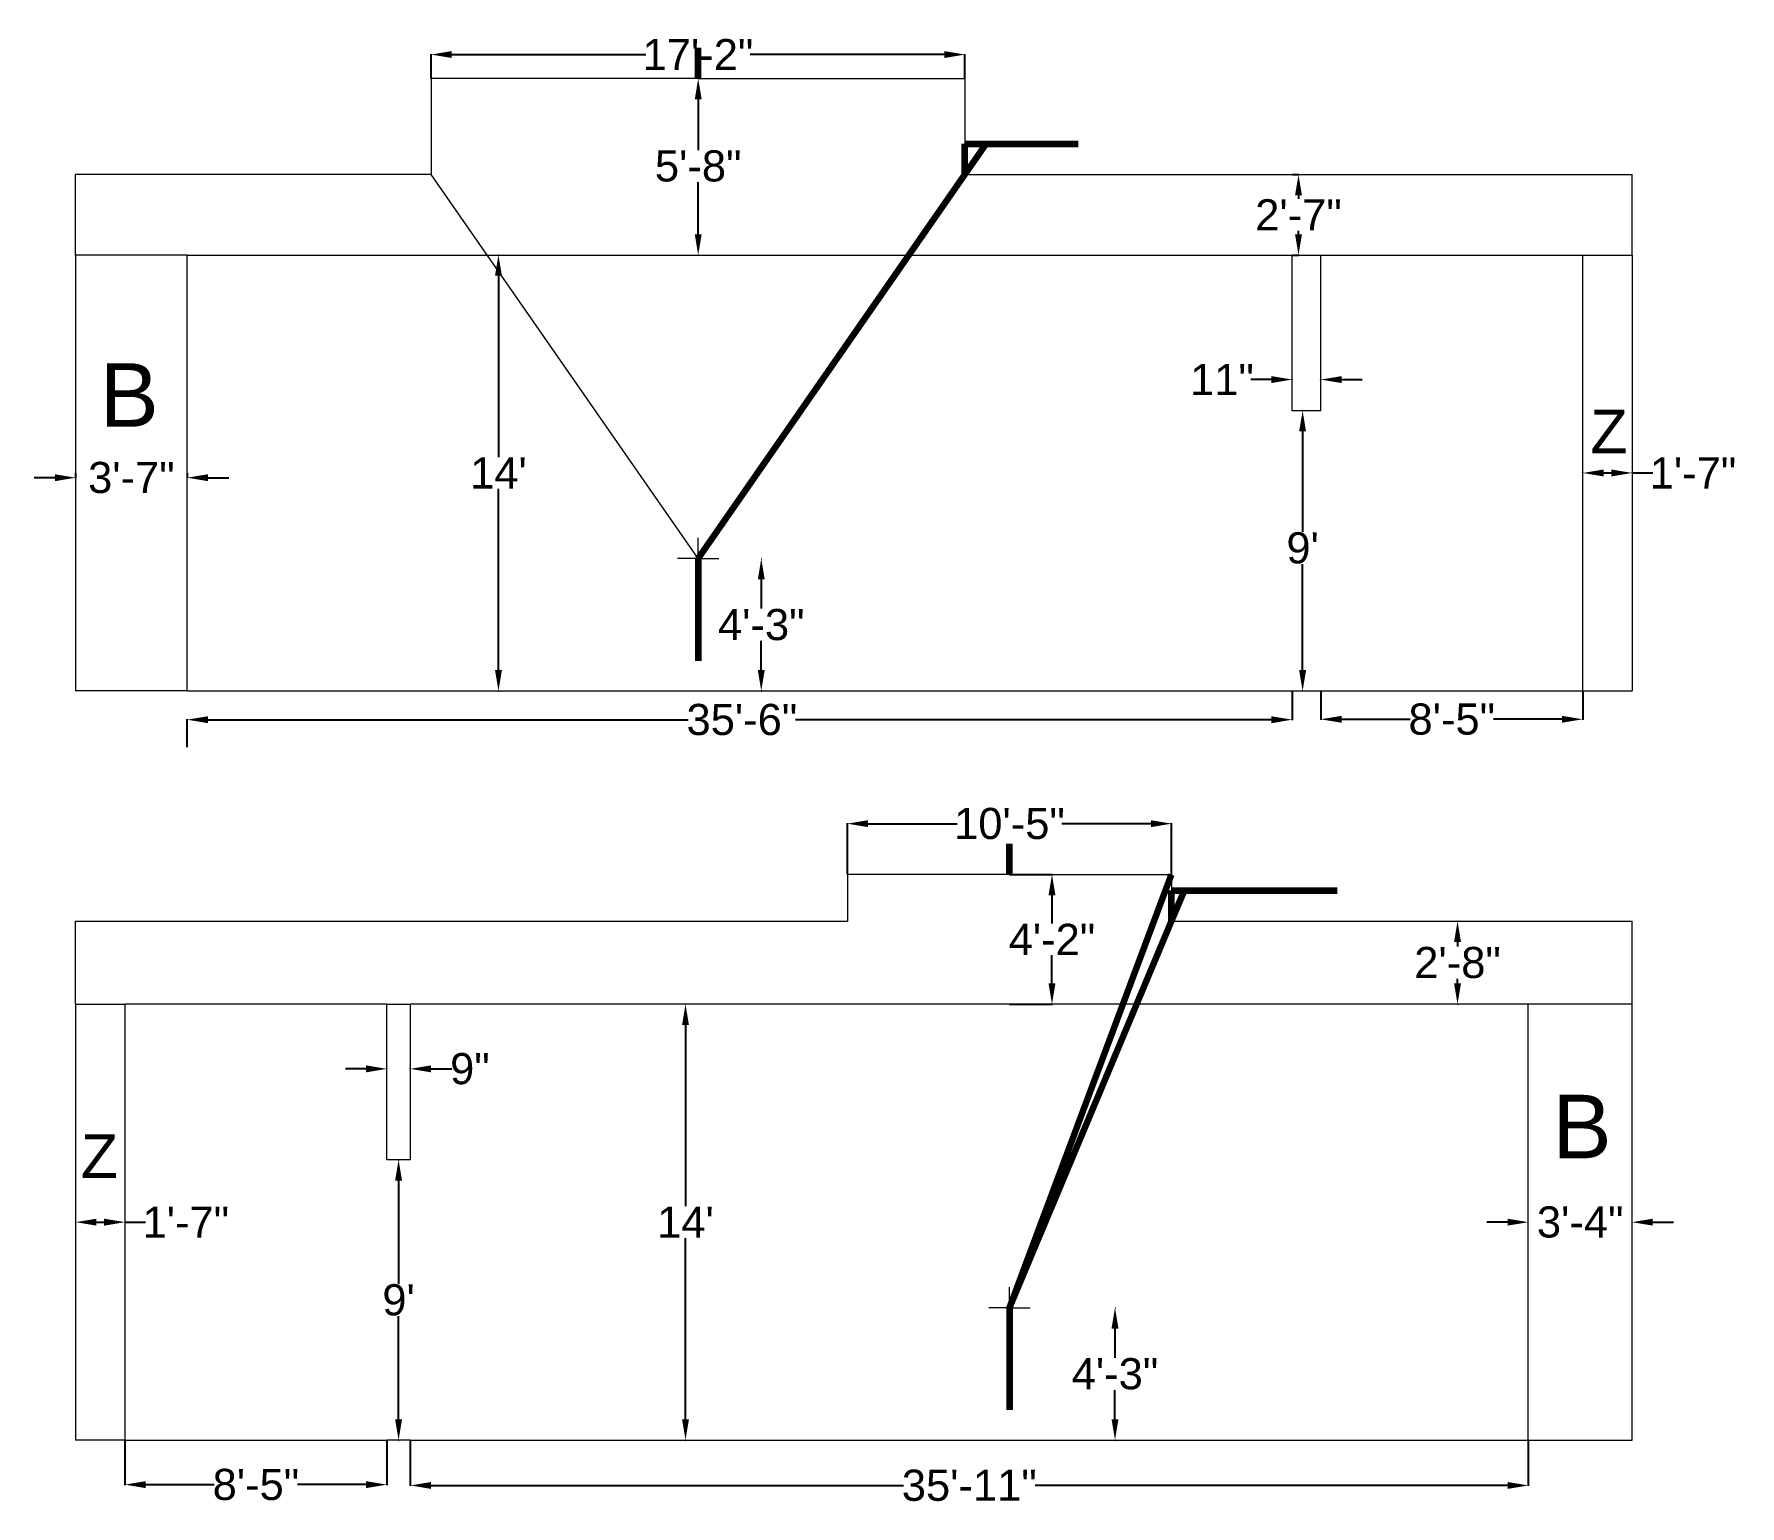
# Model space of a CAD drawing. Header units: inches. Extents: x 257 to 3416, y 137 to 2713.
# Drawn here: x 257 to 914, y 137 to 704 of the extents above; entities that cross this region are included whole.
import ezdxf

# ---------------------------------------------------------------- set-up
doc = ezdxf.new("R2010")
doc.units = ezdxf.units.IN
doc.header["$MEASUREMENT"] = 0
doc.header["$PDMODE"] = 2
for name, color, linetype in [('Isocenter', 170, 'Continuous'), ('Primary Width', 50, 'Continuous'), ('Trace_lines', 1, 'Continuous')]:
    doc.layers.add(name, color=color, linetype=linetype)
doc.layers.add('primary beam angle', color=220, linetype='Continuous', lineweight=5)
doc.styles.get("Standard").update_dxf_attribs({"font": 'arial.ttf'})
doc.dimstyles.get("Standard").update_dxf_attribs({"dimtxt": 12, "dimasz": 8, "dimexe": 0.18, "dimexo": 0.0625, "dimgap": 0.09, "dimtad": 0, "dimtih": 1, "dimtoh": 1, "dimdec": 1, "dimzin": 0, "dimdsep": 46, "dimlunit": 4, "dimtxsty": 'Standard', "dimcen": 0.09, "dimadec": 0, "dimazin": 0, "dimtfac": 1, "dimtdec": 1, "dimtofl": 0, "dimtmove": 0, "dimatfit": 3, "dimfxl": 1, "dimtolj": 1, "dimtzin": 0, "dimarcsym": 0})

# ---------------------------------------------------------------- blocks, each defined once
blk = doc.blocks.new('*D27')
at = {"layer": 'Defpoints', "color": 0, "lineweight": 100, "transparency": 16777216}
for p in [(752.81, 451.11), (853.81, 451.11), (853.81, 440.17)]:
    blk.add_point(p, dxfattribs=at)
at = {"layer": 'Isocenter', "color": 0, "lineweight": -2, "transparency": 16777216}
for p, q in [((752.81, 451.04), (752.81, 439.99)), ((853.81, 451.04), (853.81, 439.99)), ((760.81, 440.17), (787.26, 440.17)), ((845.81, 440.17), (819.36, 440.17))]:
    blk.add_line(p, q, dxfattribs=at)
at = {"layer": 'Isocenter', "color": 0, "lineweight": 100, "transparency": 16777216}
for points in [[(760.81, 441.5), (760.81, 438.84), (752.81, 440.17)], [(845.81, 441.5), (845.81, 438.84), (853.81, 440.17)]]:
    blk.add_solid(points, dxfattribs=at)
at = {"layer": 'Isocenter', "color": 0, "lineweight": 5, "transparency": 16777216, "insert": (803.31, 440.17), "char_height": 12, "attachment_point": 5}
blk.add_mtext('\\A1;8\'-5"', dxfattribs=at)
blk = doc.blocks.new('*D28')
at = {"layer": 'Defpoints', "color": 0, "lineweight": 100, "transparency": 16777216}
for p in [(745.81, 559.11), (745.81, 451.11), (745.81, 451.11)]:
    blk.add_point(p, dxfattribs=at)
at = {"layer": 'Isocenter', "color": 0, "lineweight": -2, "transparency": 16777216}
for p, q in [((745.74, 559.11), (745.63, 559.11)), ((745.81, 551.11), (745.81, 512.4)), ((745.81, 459.11), (745.81, 499.97)), ((745.74, 451.11), (745.63, 451.11))]:
    blk.add_line(p, q, dxfattribs=at)
at = {"layer": 'Isocenter', "color": 0, "lineweight": 100, "transparency": 16777216}
for points in [[(744.47, 551.11), (747.14, 551.11), (745.81, 559.11)], [(744.47, 459.11), (747.14, 459.11), (745.81, 451.11)]]:
    blk.add_solid(points, dxfattribs=at)
at = {"layer": 'Isocenter', "color": 0, "lineweight": 5, "transparency": 16777216, "insert": (745.81, 506.18), "char_height": 12, "attachment_point": 5}
blk.add_mtext("\\A1;9'", dxfattribs=at)
blk = doc.blocks.new('*D29')
at = {"layer": 'Defpoints', "color": 0, "lineweight": 100, "transparency": 16777216}
for p in [(537.12, 502.11), (537.12, 451.11), (537.12, 451.11)]:
    blk.add_point(p, dxfattribs=at)
at = {"layer": 'Isocenter', "color": 0, "lineweight": -2, "transparency": 16777216}
for p, q in [((537.18, 502.11), (537.3, 502.11)), ((537.12, 494.11), (537.12, 482.83)), ((537.12, 459.11), (537.12, 470.39)), ((537.18, 451.11), (537.3, 451.11))]:
    blk.add_line(p, q, dxfattribs=at)
at = {"layer": 'Isocenter', "color": 0, "lineweight": 100, "transparency": 16777216}
for points in [[(535.79, 494.11), (538.45, 494.11), (537.12, 502.11)], [(535.79, 459.11), (538.45, 459.11), (537.12, 451.11)]]:
    blk.add_solid(points, dxfattribs=at)
at = {"layer": 'Isocenter', "color": 0, "lineweight": 5, "transparency": 16777216, "insert": (537.12, 476.61), "char_height": 12, "attachment_point": 5}
blk.add_mtext('\\A1;4\'-3"', dxfattribs=at)
blk = doc.blocks.new('*D30')
at = {"layer": 'Defpoints', "color": 0, "lineweight": 100, "transparency": 16777216}
for p in [(512.81, 687.11), (512.81, 687.11), (512.81, 619.11)]:
    blk.add_point(p, dxfattribs=at)
at = {"layer": 'Isocenter', "color": 0, "lineweight": -2, "transparency": 16777216}
for p, q in [((512.75, 687.11), (512.63, 687.11)), ((512.81, 679.11), (512.81, 659.59)), ((512.81, 627.11), (512.81, 647.16)), ((512.75, 619.11), (512.63, 619.11))]:
    blk.add_line(p, q, dxfattribs=at)
at = {"layer": 'Isocenter', "color": 0, "lineweight": 100, "transparency": 16777216}
for points in [[(511.48, 679.11), (514.15, 679.11), (512.81, 687.11)], [(511.48, 627.11), (514.15, 627.11), (512.81, 619.11)]]:
    blk.add_solid(points, dxfattribs=at)
at = {"layer": 'Isocenter', "color": 0, "lineweight": 5, "transparency": 16777216, "insert": (512.81, 653.38), "char_height": 12, "attachment_point": 5}
blk.add_mtext('\\A1;5\'-8"', dxfattribs=at)
blk = doc.blocks.new('*D31')
at = {"layer": 'Defpoints', "color": 0, "lineweight": 100, "transparency": 16777216}
for p in [(741.81, 571.11), (741.81, 571.11), (752.81, 571.11)]:
    blk.add_point(p, dxfattribs=at)
at = {"layer": 'Isocenter', "color": 0, "lineweight": -2, "transparency": 16777216}
for p, q in [((733.81, 571.11), (725.81, 571.11)), ((741.81, 571.17), (741.81, 571.29)), ((752.81, 571.17), (752.81, 571.29)), ((760.81, 571.11), (768.81, 571.11))]:
    blk.add_line(p, q, dxfattribs=at)
at = {"layer": 'Isocenter', "color": 0, "lineweight": 100, "transparency": 16777216}
for points in [[(733.81, 572.44), (733.81, 569.77), (741.81, 571.11)], [(760.81, 572.44), (760.81, 569.77), (752.81, 571.11)]]:
    blk.add_solid(points, dxfattribs=at)
at = {"layer": 'Isocenter', "color": 0, "lineweight": 5, "transparency": 16777216, "insert": (714.73, 571.11), "char_height": 12, "attachment_point": 5}
blk.add_mtext('\\A1;11"', dxfattribs=at)
blk = doc.blocks.new('*D32')
at = {"layer": 'Defpoints', "color": 0, "lineweight": 100, "transparency": 16777216}
for p in [(272.81, 535.11), (272.81, 533.29), (315.81, 535.11)]:
    blk.add_point(p, dxfattribs=at)
at = {"layer": 'Isocenter', "color": 0, "lineweight": -2, "transparency": 16777216}
for p, q in [((264.81, 533.29), (256.81, 533.29)), ((272.81, 535.04), (272.81, 533.11)), ((315.81, 535.04), (315.81, 533.11)), ((323.81, 533.29), (331.81, 533.29))]:
    blk.add_line(p, q, dxfattribs=at)
at = {"layer": 'Isocenter', "color": 0, "lineweight": 100, "transparency": 16777216}
for points in [[(264.81, 534.62), (264.81, 531.95), (272.81, 533.29)], [(323.81, 534.62), (323.81, 531.95), (315.81, 533.29)]]:
    blk.add_solid(points, dxfattribs=at)
at = {"layer": 'Isocenter', "color": 0, "lineweight": 5, "transparency": 16777216, "insert": (294.31, 533.29), "char_height": 12, "attachment_point": 5}
blk.add_mtext('\\A1;3\'-7"', dxfattribs=at)
blk = doc.blocks.new('*D44')
at = {"layer": 'Defpoints', "color": 0, "lineweight": 100, "transparency": 16777216}
for p in [(741.81, 650.11), (744.22, 650.11), (741.81, 619.11)]:
    blk.add_point(p, dxfattribs=at)
at = {"layer": 'Isocenter', "color": 0, "lineweight": -2, "transparency": 16777216}
for p, q in [((741.87, 650.11), (744.4, 650.11)), ((744.22, 642.11), (744.22, 640.72)), ((744.22, 627.11), (744.22, 628.49)), ((741.87, 619.11), (744.4, 619.11))]:
    blk.add_line(p, q, dxfattribs=at)
at = {"layer": 'Isocenter', "color": 0, "lineweight": 100, "transparency": 16777216}
for points in [[(742.89, 642.11), (745.56, 642.11), (744.22, 650.11)], [(742.89, 627.11), (745.56, 627.11), (744.22, 619.11)]]:
    blk.add_solid(points, dxfattribs=at)
at = {"layer": 'Isocenter', "color": 0, "lineweight": 5, "transparency": 16777216, "insert": (744.22, 634.61), "char_height": 12, "attachment_point": 5}
blk.add_mtext('\\A1;2\'-7"', dxfattribs=at)
blk = doc.blocks.new('*D45')
at = {"layer": 'Defpoints', "color": 0, "lineweight": 100, "transparency": 16777216}
for p in [(615.63, 696.38), (409.81, 687.11), (615.63, 687.11)]:
    blk.add_point(p, dxfattribs=at)
at = {"layer": 'Isocenter', "color": 0, "lineweight": -2, "transparency": 16777216}
for p, q in [((409.81, 687.17), (409.81, 696.56)), ((417.81, 696.38), (492.59, 696.38)), ((607.63, 696.38), (532.86, 696.38)), ((615.63, 687.17), (615.63, 696.56))]:
    blk.add_line(p, q, dxfattribs=at)
at = {"layer": 'Isocenter', "color": 0, "lineweight": 100, "transparency": 16777216}
for points in [[(417.81, 697.72), (417.81, 695.05), (409.81, 696.38)], [(607.63, 697.72), (607.63, 695.05), (615.63, 696.38)]]:
    blk.add_solid(points, dxfattribs=at)
at = {"layer": 'Isocenter', "color": 0, "lineweight": 5, "transparency": 16777216, "insert": (512.72, 696.38), "char_height": 12, "attachment_point": 5}
blk.add_mtext('\\A1;17\'-2"', dxfattribs=at)
blk = doc.blocks.new('*D46')
at = {"layer": 'Defpoints', "color": 0, "lineweight": 100, "transparency": 16777216}
for p in [(695.31, 399.93), (570.31, 380.34), (695.31, 380.34)]:
    blk.add_point(p, dxfattribs=at)
at = {"layer": 'Isocenter', "color": 0, "lineweight": -2, "transparency": 16777216}
for p, q in [((570.31, 380.41), (570.31, 400.11)), ((578.31, 399.93), (612.68, 399.93)), ((687.31, 399.93), (652.95, 399.93)), ((695.31, 380.41), (695.31, 400.11))]:
    blk.add_line(p, q, dxfattribs=at)
at = {"layer": 'Isocenter', "color": 0, "lineweight": 100, "transparency": 16777216}
for points in [[(578.31, 401.27), (578.31, 398.6), (570.31, 399.93)], [(687.31, 401.27), (687.31, 398.6), (695.31, 399.93)]]:
    blk.add_solid(points, dxfattribs=at)
at = {"layer": 'Isocenter', "color": 0, "lineweight": 5, "transparency": 16777216, "insert": (632.81, 399.93), "char_height": 12, "attachment_point": 5}
blk.add_mtext('\\A1;10\'-5"', dxfattribs=at)
blk = doc.blocks.new('*D47')
at = {"layer": 'Defpoints', "color": 0, "lineweight": 100, "transparency": 16777216}
for p in [(397.31, 270.34), (397.31, 162.34), (397.31, 162.34)]:
    blk.add_point(p, dxfattribs=at)
at = {"layer": 'Isocenter', "color": 0, "lineweight": -2, "transparency": 16777216}
for p, q in [((397.37, 270.34), (397.49, 270.34)), ((397.31, 262.34), (397.31, 222.56)), ((397.31, 170.34), (397.31, 210.13)), ((397.37, 162.34), (397.49, 162.34))]:
    blk.add_line(p, q, dxfattribs=at)
at = {"layer": 'Isocenter', "color": 0, "lineweight": 100, "transparency": 16777216}
for points in [[(395.98, 262.34), (398.65, 262.34), (397.31, 270.34)], [(395.98, 170.34), (398.65, 170.34), (397.31, 162.34)]]:
    blk.add_solid(points, dxfattribs=at)
at = {"layer": 'Isocenter', "color": 0, "lineweight": 5, "transparency": 16777216, "insert": (397.31, 216.34), "char_height": 12, "attachment_point": 5}
blk.add_mtext("\\A1;9'", dxfattribs=at)
blk = doc.blocks.new('*D48')
at = {"layer": 'Defpoints', "color": 0, "lineweight": 100, "transparency": 16777216}
for p in [(272.81, 246.34), (291.81, 246.34), (291.81, 246.34)]:
    blk.add_point(p, dxfattribs=at)
at = {"layer": 'Isocenter', "color": 0, "lineweight": -2, "transparency": 16777216}
for p, q in [((272.81, 246.41), (272.81, 246.52)), ((280.81, 246.34), (283.81, 246.34)), ((291.81, 246.41), (291.81, 246.52)), ((291.81, 246.34), (299.81, 246.34))]:
    blk.add_line(p, q, dxfattribs=at)
at = {"layer": 'Isocenter', "color": 0, "lineweight": 100, "transparency": 16777216}
for points in [[(280.81, 247.68), (280.81, 245.01), (272.81, 246.34)], [(283.81, 247.68), (283.81, 245.01), (291.81, 246.34)]]:
    blk.add_solid(points, dxfattribs=at)
at = {"layer": 'Isocenter', "color": 0, "lineweight": 5, "transparency": 16777216, "insert": (315.29, 246.34), "char_height": 12, "attachment_point": 5}
blk.add_mtext('\\A1;1\'-7"', dxfattribs=at)
blk = doc.blocks.new('*D49')
at = {"layer": 'Defpoints', "color": 0, "lineweight": 100, "transparency": 16777216}
for p in [(392.81, 305.43), (401.81, 305.43), (401.81, 305.43)]:
    blk.add_point(p, dxfattribs=at)
at = {"layer": 'Isocenter', "color": 0, "lineweight": -2, "transparency": 16777216}
for p, q in [((384.81, 305.43), (376.81, 305.43)), ((392.81, 305.49), (392.81, 305.61)), ((401.81, 305.49), (401.81, 305.61)), ((409.81, 305.43), (417.81, 305.43))]:
    blk.add_line(p, q, dxfattribs=at)
at = {"layer": 'Isocenter', "color": 0, "lineweight": 100, "transparency": 16777216}
for points in [[(384.81, 306.77), (384.81, 304.1), (392.81, 305.43)], [(409.81, 306.77), (409.81, 304.1), (401.81, 305.43)]]:
    blk.add_solid(points, dxfattribs=at)
at = {"layer": 'Isocenter', "color": 0, "lineweight": 5, "transparency": 16777216, "insert": (424.8, 305.43), "char_height": 12, "attachment_point": 5}
blk.add_mtext('\\A1;9"', dxfattribs=at)
blk = doc.blocks.new('*D50')
at = {"layer": 'Defpoints', "color": 0, "lineweight": 100, "transparency": 16777216}
for p in [(832.81, 246.34), (872.81, 246.34), (872.81, 246.34)]:
    blk.add_point(p, dxfattribs=at)
at = {"layer": 'Isocenter', "color": 0, "lineweight": -2, "transparency": 16777216}
for p, q in [((824.81, 246.34), (816.81, 246.34)), ((832.81, 246.41), (832.81, 246.52)), ((872.81, 246.41), (872.81, 246.52)), ((880.81, 246.34), (888.81, 246.34))]:
    blk.add_line(p, q, dxfattribs=at)
at = {"layer": 'Isocenter', "color": 0, "lineweight": 100, "transparency": 16777216}
for points in [[(824.81, 247.68), (824.81, 245.01), (832.81, 246.34)], [(880.81, 247.68), (880.81, 245.01), (872.81, 246.34)]]:
    blk.add_solid(points, dxfattribs=at)
at = {"layer": 'Isocenter', "color": 0, "lineweight": 5, "transparency": 16777216, "insert": (852.81, 246.34), "char_height": 12, "attachment_point": 5}
blk.add_mtext('\\A1;3\'-4"', dxfattribs=at)
blk = doc.blocks.new('*D51')
at = {"layer": 'Defpoints', "color": 0, "lineweight": 100, "transparency": 16777216}
for p in [(673.48, 213.34), (673.48, 162.34), (673.48, 162.34)]:
    blk.add_point(p, dxfattribs=at)
at = {"layer": 'Isocenter', "color": 0, "lineweight": -2, "transparency": 16777216}
for p, q in [((673.54, 213.34), (673.66, 213.34)), ((673.48, 205.34), (673.48, 194.07)), ((673.48, 170.34), (673.48, 181.62)), ((673.54, 162.34), (673.66, 162.34))]:
    blk.add_line(p, q, dxfattribs=at)
at = {"layer": 'Isocenter', "color": 0, "lineweight": 100, "transparency": 16777216}
for points in [[(672.15, 205.34), (674.82, 205.34), (673.48, 213.34)], [(672.15, 170.34), (674.82, 170.34), (673.48, 162.34)]]:
    blk.add_solid(points, dxfattribs=at)
at = {"layer": 'Isocenter', "color": 0, "lineweight": 5, "transparency": 16777216, "insert": (673.48, 187.84), "char_height": 12, "attachment_point": 5}
blk.add_mtext('\\A1;4\'-3"', dxfattribs=at)
blk = doc.blocks.new('*D52')
at = {"layer": 'Defpoints', "color": 0, "lineweight": 100, "transparency": 16777216}
for p in [(507.91, 330.34), (507.91, 162.34), (507.91, 162.34)]:
    blk.add_point(p, dxfattribs=at)
at = {"layer": 'Isocenter', "color": 0, "lineweight": -2, "transparency": 16777216}
for p, q in [((507.97, 330.34), (508.09, 330.34)), ((507.91, 322.34), (507.91, 252.46)), ((507.91, 170.34), (507.91, 240.23)), ((507.97, 162.34), (508.09, 162.34))]:
    blk.add_line(p, q, dxfattribs=at)
at = {"layer": 'Isocenter', "color": 0, "lineweight": 100, "transparency": 16777216}
for points in [[(506.58, 322.34), (509.24, 322.34), (507.91, 330.34)], [(506.58, 170.34), (509.24, 170.34), (507.91, 162.34)]]:
    blk.add_solid(points, dxfattribs=at)
at = {"layer": 'Isocenter', "color": 0, "lineweight": 5, "transparency": 16777216, "insert": (507.91, 246.34), "char_height": 12, "attachment_point": 5}
blk.add_mtext("\\A1;14'", dxfattribs=at)
blk = doc.blocks.new('*D53')
at = {"layer": 'Defpoints', "color": 0, "lineweight": 100, "transparency": 16777216}
for p in [(435.81, 619.11), (435.81, 451.11), (435.81, 451.11)]:
    blk.add_point(p, dxfattribs=at)
at = {"layer": 'Isocenter', "color": 0, "lineweight": -2, "transparency": 16777216}
for p, q in [((435.87, 619.11), (435.99, 619.11)), ((435.81, 611.11), (435.81, 541.22)), ((435.81, 459.11), (435.81, 528.99)), ((435.87, 451.11), (435.99, 451.11))]:
    blk.add_line(p, q, dxfattribs=at)
at = {"layer": 'Isocenter', "color": 0, "lineweight": 100, "transparency": 16777216}
for points in [[(434.48, 611.11), (437.15, 611.11), (435.81, 619.11)], [(434.48, 459.11), (437.15, 459.11), (435.81, 451.11)]]:
    blk.add_solid(points, dxfattribs=at)
at = {"layer": 'Isocenter', "color": 0, "lineweight": 5, "transparency": 16777216, "insert": (435.81, 535.11), "char_height": 12, "attachment_point": 5}
blk.add_mtext("\\A1;14'", dxfattribs=at)
blk = doc.blocks.new('*D54')
at = {"layer": 'Defpoints', "color": 0, "lineweight": 100, "transparency": 16777216}
for p in [(853.81, 535.11), (872.81, 535.11), (872.81, 535.11)]:
    blk.add_point(p, dxfattribs=at)
at = {"layer": 'Isocenter', "color": 0, "lineweight": -2, "transparency": 16777216}
for p, q in [((853.81, 535.17), (853.81, 535.29)), ((861.81, 535.11), (864.81, 535.11)), ((872.81, 535.17), (872.81, 535.29)), ((872.81, 535.11), (880.81, 535.11))]:
    blk.add_line(p, q, dxfattribs=at)
at = {"layer": 'Isocenter', "color": 0, "lineweight": 100, "transparency": 16777216}
for points in [[(861.81, 536.44), (861.81, 533.77), (853.81, 535.11)], [(864.81, 536.44), (864.81, 533.77), (872.81, 535.11)]]:
    blk.add_solid(points, dxfattribs=at)
at = {"layer": 'Isocenter', "color": 0, "lineweight": 5, "transparency": 16777216, "insert": (896.29, 535.11), "char_height": 12, "attachment_point": 5}
blk.add_mtext('\\A1;1\'-7"', dxfattribs=at)
blk = doc.blocks.new('*D68')
at = {"layer": 'Defpoints', "color": 0, "lineweight": 100, "transparency": 16777216}
for p in [(741.81, 451.11), (741.81, 440.01), (315.81, 429.42)]:
    blk.add_point(p, dxfattribs=at)
at = {"layer": 'Isocenter', "color": 0, "lineweight": -2, "transparency": 16777216}
for p, q in [((741.81, 451.04), (741.81, 439.83)), ((315.81, 429.48), (315.81, 440.19)), ((323.81, 440.01), (508.96, 440.01)), ((733.81, 440.01), (550.35, 440.01))]:
    blk.add_line(p, q, dxfattribs=at)
at = {"layer": 'Isocenter', "color": 0, "lineweight": 100, "transparency": 16777216}
for points in [[(323.81, 441.34), (323.81, 438.67), (315.81, 440.01)], [(733.81, 441.34), (733.81, 438.67), (741.81, 440.01)]]:
    blk.add_solid(points, dxfattribs=at)
at = {"layer": 'Isocenter', "color": 0, "lineweight": 5, "transparency": 16777216, "insert": (529.65, 440.01), "char_height": 12, "attachment_point": 5}
blk.add_mtext('\\A1;35\'-6"', dxfattribs=at)
blk = doc.blocks.new('*D69')
at = {"layer": 'Defpoints', "color": 0, "lineweight": 100, "transparency": 16777216}
for p in [(401.81, 162.34), (832.81, 162.34), (832.81, 144.86)]:
    blk.add_point(p, dxfattribs=at)
at = {"layer": 'Isocenter', "color": 0, "lineweight": -2, "transparency": 16777216}
for p, q in [((401.81, 162.28), (401.81, 144.68)), ((832.81, 162.28), (832.81, 144.68)), ((409.81, 144.86), (591.95, 144.86)), ((824.81, 144.86), (642.67, 144.86))]:
    blk.add_line(p, q, dxfattribs=at)
at = {"layer": 'Isocenter', "color": 0, "lineweight": 100, "transparency": 16777216}
for points in [[(409.81, 146.19), (409.81, 143.53), (401.81, 144.86)], [(824.81, 146.19), (824.81, 143.53), (832.81, 144.86)]]:
    blk.add_solid(points, dxfattribs=at)
at = {"layer": 'Isocenter', "color": 0, "lineweight": 5, "transparency": 16777216, "insert": (617.31, 144.86), "char_height": 12, "attachment_point": 5}
blk.add_mtext('\\A1;35\'-11"', dxfattribs=at)
blk = doc.blocks.new('*D70')
at = {"layer": 'Defpoints', "color": 0, "lineweight": 100, "transparency": 16777216}
for p in [(291.81, 162.34), (392.81, 162.34), (392.81, 145.17)]:
    blk.add_point(p, dxfattribs=at)
at = {"layer": 'Isocenter', "color": 0, "lineweight": -2, "transparency": 16777216}
for p, q in [((291.81, 162.28), (291.81, 144.99)), ((392.81, 162.28), (392.81, 144.99)), ((299.81, 145.17), (326.26, 145.17)), ((384.81, 145.17), (358.36, 145.17))]:
    blk.add_line(p, q, dxfattribs=at)
at = {"layer": 'Isocenter', "color": 0, "lineweight": 100, "transparency": 16777216}
for points in [[(299.81, 146.51), (299.81, 143.84), (291.81, 145.17)], [(384.81, 146.51), (384.81, 143.84), (392.81, 145.17)]]:
    blk.add_solid(points, dxfattribs=at)
at = {"layer": 'Isocenter', "color": 0, "lineweight": 5, "transparency": 16777216, "insert": (342.31, 145.17), "char_height": 12, "attachment_point": 5}
blk.add_mtext('\\A1;8\'-5"', dxfattribs=at)
blk = doc.blocks.new('*D156')
at = {"layer": 'Defpoints', "color": 0, "lineweight": 100, "transparency": 16777216}
for p in [(632.81, 380.34), (632.81, 330.34), (649.18, 330.34)]:
    blk.add_point(p, dxfattribs=at)
at = {"layer": 'Isocenter', "color": 0, "lineweight": -2, "transparency": 16777216}
for p, q in [((632.87, 380.34), (649.36, 380.34)), ((649.18, 372.34), (649.18, 361.46)), ((649.18, 338.34), (649.18, 349.23)), ((632.87, 330.34), (649.36, 330.34))]:
    blk.add_line(p, q, dxfattribs=at)
at = {"layer": 'Isocenter', "color": 0, "lineweight": 100, "transparency": 16777216}
for points in [[(647.85, 372.34), (650.52, 372.34), (649.18, 380.34)], [(647.85, 338.34), (650.52, 338.34), (649.18, 330.34)]]:
    blk.add_solid(points, dxfattribs=at)
at = {"layer": 'Isocenter', "color": 0, "lineweight": 5, "transparency": 16777216, "insert": (649.18, 355.34), "char_height": 12, "attachment_point": 5}
blk.add_mtext('\\A1;4\'-2"', dxfattribs=at)
blk = doc.blocks.new('*D159')
at = {"layer": 'Defpoints', "color": 0, "lineweight": 100, "transparency": 16777216}
for p in [(805.53, 362.34), (805.53, 362.34), (805.53, 330.34)]:
    blk.add_point(p, dxfattribs=at)
at = {"layer": 'Isocenter', "color": 0, "lineweight": -2, "transparency": 16777216}
for p, q in [((805.59, 362.34), (805.71, 362.34)), ((805.53, 354.34), (805.53, 352.56)), ((805.53, 338.34), (805.53, 340.13)), ((805.59, 330.34), (805.71, 330.34))]:
    blk.add_line(p, q, dxfattribs=at)
at = {"layer": 'Isocenter', "color": 0, "lineweight": 100, "transparency": 16777216}
for points in [[(804.19, 354.34), (806.86, 354.34), (805.53, 362.34)], [(804.19, 338.34), (806.86, 338.34), (805.53, 330.34)]]:
    blk.add_solid(points, dxfattribs=at)
at = {"layer": 'Isocenter', "color": 0, "lineweight": 100, "transparency": 16777216, "insert": (805.53, 346.34), "char_height": 12, "attachment_point": 5}
blk.add_mtext('\\A1;2\'-8"', dxfattribs=at)

msp = doc.modelspace()

# ---------------------------------------------------------------- linework, layer by layer
at = {"layer": 'primary beam angle', "lineweight": 5}
for p, q in [((512.8138, 502.106), (409.8138, 650.106)), ((512.8138, 502.106), (615.6338, 650.106)), ((632.8123, 213.3448), (695.3123, 362.3448))]:
    msp.add_line(p, q, dxfattribs=at)
at = {"layer": 'Primary Width', "lineweight": 100}
for p, q in [((512.8138, 687.106), (512.8138, 698.917)), ((615.6338, 650.106), (615.6338, 661.917)), ((615.6338, 661.917), (659.2617, 661.917)), ((615.6338, 650.106), (623.8396, 661.917)), ((512.8138, 502.106), (615.6338, 650.106)), ((512.8138, 502.106), (512.8138, 462.7359)), ((632.8123, 380.3448), (632.8123, 392.1558)), ((632.8123, 213.3448), (695.3123, 380.3448)), ((695.3123, 362.3448), (695.3123, 374.1558)), ((695.3123, 374.1558), (759.1263, 374.1558)), ((695.3123, 362.3448), (700.2675, 374.1558)), ((632.8123, 213.3448), (695.3123, 362.3448)), ((632.8123, 213.3448), (632.8123, 173.9747))]:
    msp.add_line(p, q, dxfattribs=at)
at = {"layer": 'Trace_lines', "lineweight": 5}
for p, q in [((512.8138, 687.106), (409.8138, 687.106)), ((409.8138, 687.106), (409.8138, 650.106)), ((512.6338, 687.106), (615.6338, 687.106)), ((615.6338, 687.106), (615.6338, 650.106)), ((272.8123, 619.106), (272.8123, 650.106)), ((409.8138, 650.106), (272.8123, 650.106)), ((615.6338, 650.106), (872.8123, 650.106)), ((741.8123, 650.106), (741.8123, 650.106)), ((872.8123, 619.286), (872.8123, 650.106)), ((315.8123, 619.106), (272.8123, 619.106)), ((272.8123, 619.106), (272.8123, 451.106)), ((315.8123, 451.106), (315.8123, 619.106)), ((315.8123, 619.106), (853.8123, 619.106)), ((315.8123, 619.106), (315.8123, 619.106)), ((315.8123, 619.106), (315.8123, 619.106)), ((741.8123, 559.106), (741.8123, 619.106)), ((752.8123, 559.106), (752.8123, 619.106)), ((853.8123, 451.106), (853.8123, 619.106)), ((853.8123, 619.106), (872.8123, 619.106)), ((853.8123, 619.106), (872.8123, 619.106)), ((872.8123, 619.106), (872.8123, 451.106)), ((752.8123, 559.106), (741.8123, 559.106)), ((512.8138, 502.106), (512.8138, 510.106)), ((512.8138, 502.106), (504.8138, 502.106)), ((512.8138, 502.106), (520.8138, 502.106)), ((512.8138, 502.106), (512.8138, 494.106)), ((315.8123, 451.106), (272.8123, 451.106)), ((315.8123, 451.106), (853.8123, 451.106)), ((752.8123, 451.106), (752.8123, 451.106)), ((853.8123, 451.106), (872.8123, 451.106)), ((632.8123, 380.3448), (570.3123, 380.3448)), ((570.3123, 380.3448), (570.3123, 362.3448)), ((632.8123, 380.3448), (695.3123, 380.3448)), ((695.3123, 380.3448), (695.3123, 362.3448)), ((272.8123, 330.3448), (272.8123, 362.3448)), ((272.8123, 362.3448), (570.3123, 362.3448)), ((695.3123, 362.3448), (872.8123, 362.3448)), ((872.8123, 330.3448), (872.8123, 362.3448)), ((272.8123, 330.3448), (272.8123, 162.3448)), ((272.8123, 330.3448), (291.8123, 330.3448)), ((291.8123, 330.3448), (291.8123, 162.3448)), ((392.8123, 330.3448), (291.8123, 330.3448)), ((392.8123, 270.3448), (392.8123, 330.3448)), ((392.8123, 330.3448), (401.8123, 330.3448)), ((401.8123, 330.3448), (401.8123, 270.3448)), ((832.8123, 330.3448), (401.8123, 330.3448)), ((832.8123, 162.3448), (832.8123, 330.3448)), ((872.8123, 330.3448), (832.8123, 330.3448)), ((872.8123, 162.3448), (872.8123, 330.3448)), ((401.8123, 270.3448), (392.8123, 270.3448)), ((392.8123, 270.3448), (392.8123, 270.3448)), ((632.8123, 213.3448), (632.8123, 221.3448)), ((632.8123, 213.3448), (624.8123, 213.3448)), ((632.8123, 213.3448), (640.8123, 213.3448)), ((632.8123, 213.3448), (632.8123, 205.3448)), ((291.8123, 162.3448), (272.8123, 162.3448)), ((291.8123, 162.3448), (392.8123, 162.3448)), ((401.8123, 162.3448), (392.8123, 162.3448)), ((401.8123, 162.3448), (832.8123, 162.3448)), ((832.8123, 162.3448), (872.8123, 162.3448))]:
    msp.add_line(p, q, dxfattribs=at)

# ---------------------------------------------------------------- texts
for s, height, p in [('B', 24.5, (282.0432, 552.921)), ('Z', 16.8, (856.7166, 542.702)), ('B', 24.5, (842.1048, 270.9658)), ('Z', 16.8, (274.84, 263.3746))]:
    msp.add_text(s, height=height, dxfattribs=at).set_placement(p)

# ---------------------------------------------------------------- dimensions: what is measured, and where the dimension line sits
at = {"layer": 'Isocenter', "lineweight": 5}
for base, p1, p2, picture, middle in [((615.6338, 696.3845), (409.8138, 687.106), (615.6338, 687.106), '*D45', (512.7238, 696.3845)), ((741.8123, 571.106), (752.8123, 571.106), (741.8123, 571.106), '*D31', (714.7292, 571.106)), ((272.8123, 533.2882), (315.8123, 535.106), (272.8123, 535.106), '*D32', (294.3123, 533.2882)), ((872.8123, 535.106), (853.8123, 535.106), (872.8123, 535.106), '*D54', (896.2871, 535.106)), ((853.8123, 440.1684), (752.8123, 451.106), (853.8123, 451.106), '*D27', (803.3123, 440.1684)), ((695.3123, 399.9325), (570.3123, 380.3448), (695.3123, 380.3448), '*D46', (632.8123, 399.9325)), ((401.8123, 305.4318), (392.8123, 305.4318), (401.8123, 305.4318), '*D49', (424.7986, 305.4318)), ((291.8123, 246.3448), (272.8123, 246.3448), (291.8123, 246.3448), '*D48', (315.2871, 246.3448)), ((872.8123, 246.3448), (832.8123, 246.3448), (872.8123, 246.3448), '*D50', (852.8123, 246.3448)), ((392.8123, 145.1725), (291.8123, 162.3448), (392.8123, 162.3448), '*D70', (342.3123, 145.1725))]:
    dim = msp.add_linear_dim(base=base, p1=p1, p2=p2, dimstyle='Standard', dxfattribs=at)
    dim.commit()
    dim.dimension.update_dxf_attribs({"geometry": picture, "text_midpoint": middle})
for base, p1, p2, picture, middle in [((512.8138, 687.106), (512.8138, 619.106), (512.8138, 687.106), '*D30', (512.8138, 653.3764)), ((745.8053, 451.106), (745.8053, 559.106), (745.8053, 451.106), '*D28', (745.8053, 506.1831))]:
    dim = msp.add_linear_dim(base=base, p1=p1, p2=p2, angle=90, dimstyle='Standard', dxfattribs=at)
    dim.commit()
    dim.dimension.update_dxf_attribs({"geometry": picture, "text_midpoint": middle, "dimtype": 160})
for base, p1, p2, picture, middle in [((744.2231, 650.106), (741.8123, 619.106), (741.8123, 650.106), '*D44', (744.2231, 634.606)), ((435.8123, 451.106), (435.8123, 619.106), (435.8123, 451.106), '*D53', (435.8123, 535.106)), ((537.1187, 451.106), (537.1187, 502.106), (537.1187, 451.106), '*D29', (537.1187, 476.606)), ((649.1824, 330.3448), (632.8123, 380.3448), (632.8123, 330.3448), '*D156', (649.1824, 355.3448)), ((507.9098, 162.3448), (507.9098, 330.3448), (507.9098, 162.3448), '*D52', (507.9098, 246.3448)), ((397.3123, 162.3448), (397.3123, 270.3448), (397.3123, 162.3448), '*D47', (397.3123, 216.3448)), ((673.4823, 162.3448), (673.4823, 213.3448), (673.4823, 162.3448), '*D51', (673.4823, 187.8448))]:
    dim = msp.add_linear_dim(base=base, p1=p1, p2=p2, angle=90, dimstyle='Standard', dxfattribs=at)
    dim.commit()
    dim.dimension.update_dxf_attribs({"geometry": picture, "text_midpoint": middle})
for base, p1, p2, picture, middle in [((741.8123, 440.007), (315.8123, 429.4178), (741.8123, 451.106), '*D68', (529.6528, 440.007)), ((832.8123, 144.8596), (401.8123, 162.3448), (832.8123, 162.3448), '*D69', (617.3123, 144.8596))]:
    dim = msp.add_linear_dim(base=base, p1=p1, p2=p2, dimstyle='Standard', dxfattribs=at)
    dim.commit()
    dim.dimension.update_dxf_attribs({"geometry": picture, "text_midpoint": middle, "dimtype": 160})
at = {"layer": 'Isocenter', "lineweight": 100}
dim = msp.add_linear_dim(base=(805.5267, 362.3448), p1=(805.5267, 330.3448), p2=(805.5267, 362.3448), angle=90, dimstyle='Standard', dxfattribs=at)
dim.commit()
dim.dimension.update_dxf_attribs({"geometry": '*D159', "text_midpoint": (805.5267, 346.3448)})

doc.saveas('drawing.dxf')
